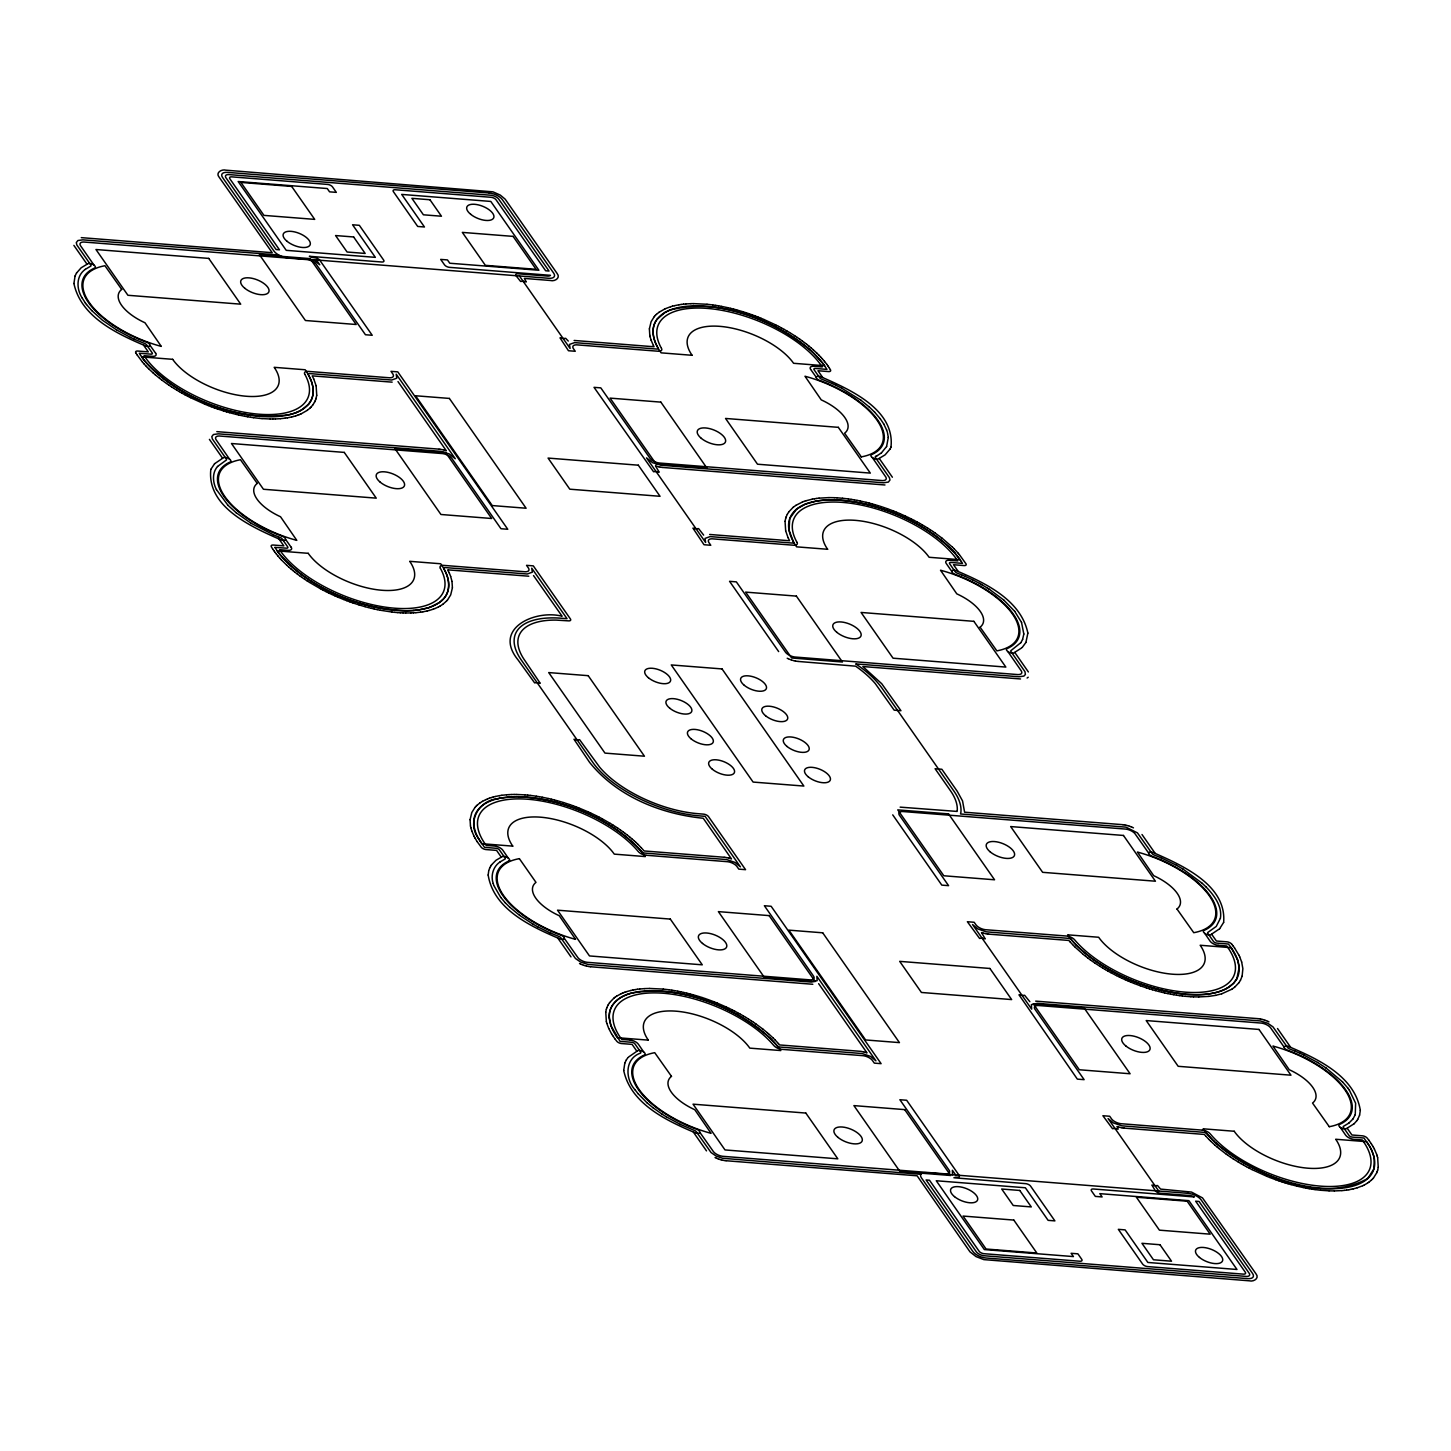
<?xml version="1.0" encoding="UTF-8"?>
<svg xmlns="http://www.w3.org/2000/svg" width="1451" height="1451" viewBox="0 0 1451 1451"><rect width="100%" height="100%" fill="white"/><g stroke="black" fill="none" stroke-linecap="round" stroke-linejoin="round"><path stroke-width="1.5" d="M488.171 875.044C493.612 909.324 531.03 926.554 559.723 938.833A4.262 1.923 21.9 0 0 564.221 938.452A4.262 1.923 21.9 0 0 560.757 935.079A77.828 35.205 21.9 0 1 508.975 860.969M1360.312 1110.341C1354.817 1076.062 1317.526 1058.831 1288.76 1046.57A4.262 1.923 21.9 0 0 1284.244 1046.933A4.262 1.923 21.9 0 0 1287.726 1050.306A77.828 35.205 21.9 0 1 1339.509 1124.434A4.262 1.923 21.9 0 0 1340.615 1127.608A4.262 1.923 21.9 0 0 1346.183 1128.769L1354.128 1123.745M452.404 587.746L452.005 581.488M470.07 819.706L470.469 825.982M649.395 328.869L649.776 335.127M488.171 875.007L488.715 870.945M1360.312 1110.378L1359.587 1115.093M1023.826 634.014L1021.54 622.461M1023.826 634.014L1022.61 639.401M316.735 395.252L316.137 385.839M452.404 587.818L450.681 594.928L447.525 599.97M470.088 819.634L471.811 812.524L474.949 807.481M649.395 328.797L651.118 321.687L654.274 316.644M605.756 1012.199L606.355 1021.613M785.064 521.344L785.662 530.776M1378.25 1167.184L1377.652 1157.771M316.717 395.343L316.137 398.173M605.756 1012.109L606.337 1009.279M785.064 521.272L785.662 518.442M1378.25 1167.257L1377.67 1170.105M1220.4 918.32C1222.395 906.222 1214.142 895.394 1206.271 887.16M1220.382 918.32L1216.246 926.445L1208.066 932.268A2.63 1.197 21.9 0 0 1207.885 933.41L1213.508 941.463A2.63 1.197 21.9 0 0 1216.79 943.114L1228.435 944.039L1231.192 947.703A95.204 43.077 21.9 0 1 1186.501 994.334C1146.054 990.181 1106.025 973.548 1076.479 945.308M1242.129 976.106L1242.872 968.651L1241.675 962.086M488.896 870.255L489.821 867.771M1359.587 1115.13L1357.701 1119.41M315.701 399.569L316.118 398.245M606.373 1009.207L606.79 1007.883M785.68 518.37L786.097 517.028M789.779 518.442L789.018 530.105L793.461 541.858A2.63 1.197 21.9 0 1 792.155 543.037L710.119 536.598L705.005 538.412L705.603 542.456L646.511 457.863L652.696 462.742L661.257 465.263L883.441 482.784L888.357 482.095L889.971 480.027L889.427 477.669L875.461 457.591A2.63 1.197 21.9 0 1 875.642 456.43L875.987 456.267M1242.11 976.178L1240.496 980.205M1377.217 1171.501L1377.634 1170.177M1355.252 1114.658L1355.633 1103.232L1349.376 1090.191M75.053 276.053L73.928 283.489M624.837 1063.003L623.712 1070.421M1223.646 922.383C1226.784 884.874 1181.948 865.249 1153.237 852.571A4.262 1.923 21.9 0 0 1148.72 852.934A4.262 1.923 21.9 0 0 1152.185 856.308A77.828 35.205 21.9 0 1 1203.985 930.436A4.262 1.923 21.9 0 0 1205.074 933.61A4.262 1.923 21.9 0 0 1210.66 934.77L1219.638 928.749M1355.252 1114.658L1352.967 1118.957M75.053 276.035L76.522 273.024M210.83 469.417C206.604 507.197 252.075 527.166 280.986 539.863A4.262 1.923 21.9 0 0 285.502 539.5A4.262 1.923 21.9 0 0 282.038 536.126A77.828 35.205 21.9 0 1 230.237 461.998A4.262 1.923 21.9 0 0 229.149 458.824A4.262 1.923 21.9 0 0 223.563 457.664L214.585 463.703M624.855 1062.966L626.306 1059.974M890.968 447.18C895.213 409.436 849.76 389.43 820.813 376.752A4.262 1.923 21.9 0 0 816.296 377.115A4.262 1.923 21.9 0 0 819.761 380.488A77.828 35.205 21.9 0 1 871.561 454.616A4.262 1.923 21.9 0 0 872.65 457.791A4.262 1.923 21.9 0 0 878.236 458.951L885.092 454.87L890.08 449.03M1223.628 922.419L1219.656 928.713M315.157 400.948L315.665 399.642M786.134 516.955L787.294 514.343M789.779 518.424L796.563 509.138M606.808 1007.81L607.969 1005.198M1376.673 1172.861L1377.199 1171.574M1022.61 639.401L1020.887 642.63M210.83 469.399L214.567 463.721M890.95 447.216L890.098 449.012M886.597 446.527L888.284 437.458M489.839 867.734L490.764 865.975M1025.93 642.394L1027.87 633.126M314.504 402.272L315.121 401.002M1236.869 978.681L1239.154 967.545M1376.636 1172.934L1373.517 1177.904M886.597 446.527L881.446 452.857M1025.93 642.43L1022.248 647.4M314.468 402.326L312.926 404.775M787.331 514.271L788.854 511.822M608.005 1005.126L609.547 1002.677M1236.869 978.7L1233.477 983.343M1240.46 980.259L1238.918 982.708M76.54 273.006L81.183 267.764L88.021 263.665A4.262 1.923 21.9 0 1 93.608 264.826A4.262 1.923 21.9 0 1 94.714 268.018A77.828 35.205 21.9 0 0 146.497 342.146A4.262 1.923 21.9 0 1 149.979 345.501A4.262 1.923 21.9 0 1 145.463 345.882C116.896 333.748 80.948 316.898 73.928 283.525M490.783 865.957L491.526 864.832M626.324 1059.937L627.884 1057.725M1357.683 1119.447L1356.957 1120.553M309.353 403.16C315.683 394.763 313.307 383.155 308.319 374.739A2.63 1.197 21.9 0 1 309.643 373.578L391.679 380.017L396.794 378.203L396.196 374.158L455.288 458.752L449.103 453.855L440.542 451.334L218.357 433.831L213.442 434.52L211.81 436.588L212.354 438.946L226.338 459.024A2.63 1.197 21.9 0 1 226.156 460.185L217.559 466.46M656.904 319.456C650.647 327.781 652.932 339.28 657.829 347.66M1020.887 642.63L1011.166 650.429A2.63 1.197 21.9 0 0 1010.984 651.572L1024.968 671.668L1025.404 674.479L1023.88 676.093L1018.965 676.765L855.691 663.905L857.904 665.356A85.355 38.615 21.9 0 1 882.226 688.481L953.833 790.958A85.355 38.615 21.9 0 1 960.834 812.705L960.526 813.975L1125.958 827.143L1137.457 832.892L1152.148 853.623A2.63 1.197 21.9 0 0 1154.053 854.947L1160.909 857.722M491.544 864.814L496.024 860.243L502.282 856.616A4.262 1.923 21.9 0 1 507.868 857.795A4.262 1.923 21.9 0 1 508.975 860.969M1356.939 1120.571L1354.164 1123.709M1352.967 1118.975L1348.868 1123.11M308.464 404.303L309.353 403.178M312.89 404.847L310.967 407.132M656.922 319.438L665.066 312.4M788.909 511.768L793.153 507.324M609.601 1002.605L613.846 998.179M920.895 1174.312L722.634 1158.279L716.177 1156.084L711.026 1152.493L696.335 1131.762A2.63 1.197 21.9 0 0 694.412 1130.438L680.265 1124.362M1238.882 982.78L1234.638 987.206M217.559 466.478C211.919 472.863 212.753 482.457 216.435 489.586M308.446 404.321L301.209 410.216M654.31 316.59L655.29 315.502M446.509 601.113L447.47 600.025M475.003 807.427L475.982 806.339M1372.501 1179.046L1373.462 1177.958M628.374 1057.162L637.823 1050.615A4.262 1.923 21.9 0 1 643.392 1051.775A4.262 1.923 21.9 0 1 644.498 1054.968A77.828 35.205 21.9 0 0 696.28 1129.078A4.262 1.923 21.9 0 1 699.763 1132.451A4.262 1.923 21.9 0 1 695.247 1132.814C666.662 1120.698 630.713 1103.848 623.712 1070.457M309.843 408.221L310.913 407.187M655.344 315.429L656.414 314.395M441.92 600.46C451.225 592.552 449.883 578.423 443.952 568.919A2.63 1.197 21.9 0 1 445.167 567.577L527.203 573.997L532.336 572.184L531.737 568.175L567.015 618.67L561.374 618.235A85.355 38.615 21.9 0 0 521.308 660.042L592.915 762.519A85.355 38.615 21.9 0 0 699.473 815.879L705.095 816.333L740.409 866.864L735.113 862.456L726.715 859.572L644.625 853.061A2.63 1.197 21.9 0 1 641.433 851.537L641.288 851.356M446.436 601.167L442.863 604.269M476.037 806.284L477.107 805.232M1233.459 983.361L1227.201 988.149M1367.912 1178.393L1373.97 1168.762L1374.297 1158.424M1371.376 1180.153L1372.446 1179.101M1021.704 647.908L1013.759 652.95A4.262 1.923 21.9 0 1 1008.173 651.771A4.262 1.923 21.9 0 1 1007.067 648.597A77.828 35.205 21.9 0 0 955.302 574.469A4.262 1.923 21.9 0 1 951.82 571.114A4.262 1.923 21.9 0 1 956.336 570.733C984.903 582.849 1020.905 599.716 1027.87 633.089M309.788 408.275L307.34 410.288M656.469 314.341L658.935 312.346M441.902 600.46L439.508 602.419M477.161 805.178L479.628 803.183M1028.215 677.236L1027.127 678.016M949.154 1172.97L948.881 1173.206A7.872 3.555 21.9 0 1 945.943 1173.895L722.435 1156.284A7.872 3.555 21.9 0 1 713.602 1151.858L699.781 1132.252M952.563 1174.784L952.382 1170.286L955.701 1175.02M1367.894 1178.393C1319.793 1205.273 1254.462 1174.548 1215.575 1142.771M1371.304 1180.207L1368.855 1182.202M85.355 269.342C75.978 275.708 76.413 289.075 82.054 297.8M881.446 452.875L877.329 455.596M793.225 507.27L795.855 505.383M796.581 509.12L805.359 504.096L816.949 500.958M613.918 998.125L615.151 997.163M1234.565 987.26L1231.935 989.165M85.355 269.324L90.615 266.186A2.63 1.197 21.9 0 0 90.814 265.025L76.83 244.947L76.286 242.589L77.901 240.521L82.834 239.85L278.628 254.977M500.16 861.876C493.122 866.447 490.492 875.769 493.231 883.55M1348.868 1123.11L1343.608 1126.248A2.63 1.197 21.9 0 0 1343.408 1127.409L1349.049 1135.462A2.63 1.197 21.9 0 0 1352.314 1137.112L1363.958 1138.019L1369.962 1146.852M500.16 861.876L504.875 859.137A2.63 1.197 21.9 0 0 505.057 857.976L499.434 849.923A2.63 1.197 21.9 0 0 496.151 848.291L484.489 847.33L478.522 838.533M307.267 410.343L301.228 413.789M659.008 312.291L665.03 308.827M439.49 602.437L430.221 607.153M442.791 604.323L439.979 606.137M479.701 803.129L482.494 801.333M615.224 997.127L616.548 996.22M1367.459 1183.164L1368.783 1182.257M795.928 505.329L802.312 502.082M616.621 996.166L621.264 993.663M1231.863 989.219L1221.76 993.79M954.976 1177.287L957.243 1177.214A3.936 1.777 21.9 0 0 959.093 1175.292L906.657 1100.257L899.892 1099.731L949.262 1170.431A7.872 3.555 21.9 0 1 949.172 1172.952M1367.386 1183.218L1364.412 1184.905M301.191 410.234L296.439 412.501M665.084 312.4L669.836 310.115M438.42 606.971L439.907 606.173M482.584 801.278L485.722 799.682M1227.183 988.167C1214.832 994.86 1200.213 995.259 1186.519 994.334A95.204 43.077 21.9 0 1 1067.646 934.825L1098.661 937.255A59.092 26.735 21.9 0 0 1172.444 974.201A59.092 26.735 21.9 0 0 1200.177 945.254L1231.192 947.703M877.329 455.596L876.005 456.267M438.329 607.026L435.028 608.513M1362.761 1185.703L1364.321 1184.959M299.486 414.533L301.137 413.825M397.991 381.577L446.328 450.771M568.284 341.058L565.636 338.301A8.543 3.863 21.9 0 1 560.013 337.865L568.466 350.743L575.231 351.269L573.181 348.276A7.872 3.555 21.9 0 1 576.5 344.83L658.174 351.233A6.656 3.011 21.9 0 0 661.565 348.44M665.12 308.791L670.489 306.778M533.515 575.557L562.099 616.222C535.383 609.311 492.342 628.356 517.934 659.77L534.621 682.877A8.543 3.863 21.9 0 1 540.225 683.312L524.736 660.35A81.456 36.855 21.9 0 1 556.205 620.103L568.556 620.865A3.936 1.777 21.9 0 0 570.406 618.942L533.315 565.872L526.55 565.346L528.617 568.32A7.872 3.555 21.9 0 1 525.298 571.785L443.625 565.382A6.656 3.011 21.9 0 0 440.233 568.175M703.662 535.111L698.548 528.563A8.543 3.863 21.9 0 1 692.943 528.128L704.007 544.724L710.772 545.268L708.705 542.275A7.872 3.555 21.9 0 1 712.024 538.811L793.697 545.231A6.656 3.011 21.9 0 0 797.089 542.42M485.813 799.646L487.463 798.939M621.336 993.627L622.987 992.919M818.636 983.669L866.972 1052.864M1029.847 1001.716L1024.587 995.241A8.543 3.863 21.9 0 1 1018.983 994.806L1077.349 1079.127L1084.115 1079.653L1034.744 1008.953A7.872 3.555 21.9 0 1 1038.064 1005.489L1261.572 1023.1A7.872 3.555 21.9 0 1 1270.405 1027.526L1284.226 1047.259M1362.67 1185.757L1357.302 1187.77M296.421 412.519L290.962 414.333M297.673 415.222L299.396 414.569M669.854 310.097C719.95 297.255 773.855 319.583 812.215 351.759M433.196 609.202L434.919 608.549M802.403 502.046L804.126 501.393M487.554 798.902L489.277 798.25M623.096 992.883L624.819 992.23M295.768 415.857L297.582 415.258M428.39 607.769L430.185 607.171M433.105 609.239L429.333 610.418M804.217 501.357L806.03 500.758M489.386 798.213L491.182 797.615M624.909 992.212L626.705 991.613M670.598 306.741L672.466 306.197M293.791 416.419L295.678 415.875M428.371 607.769L418.196 609.982M806.121 500.722L812.179 499.198M491.29 797.578L493.159 797.034M626.814 991.577L630.75 990.507M631.53 993.137C620.03 995.604 607.987 1004.908 609.329 1017.858M1221.669 993.808L1215.612 995.35M953.869 1177.759L1025.676 1183.653A3.936 1.777 21.9 0 1 1030.591 1186.12L1054.895 1220.89L1048.112 1220.345L1025.367 1187.77L936.258 1180.751L984.34 1249.565L1073.432 1256.584L1071.128 1253.301L1077.893 1253.827L1081.739 1259.323A3.936 1.777 21.9 0 1 1079.889 1261.245L984.014 1253.7A3.936 1.777 21.9 0 1 979.099 1251.234L929.492 1180.225L926.101 1179.953L976.505 1252.068A6.566 2.975 21.9 0 0 983.851 1255.732L1246.627 1276.445A6.566 2.975 21.9 0 0 1249.384 1273.561L1199.052 1201.464L1195.66 1201.192L1245.284 1272.201A3.936 1.777 21.9 0 1 1243.434 1274.141L1147.56 1266.578A3.936 1.777 21.9 0 1 1142.644 1264.111L1118.34 1229.342L1125.124 1229.886L1147.868 1262.461L1236.977 1269.48L1188.895 1200.666L1099.804 1193.647L1102.107 1196.93L1095.342 1196.404L1091.497 1190.908A3.936 1.777 21.9 0 1 1093.347 1188.986L1194.354 1196.948A6.566 2.975 21.9 0 0 1190.146 1195.588L1160.256 1193.212A3.936 1.777 21.9 0 1 1155.341 1190.763L1151.913 1185.068A8.543 3.863 21.9 0 0 1157.517 1185.503L1160.564 1189.094L1191.507 1192.069L1202.498 1197.891L1255.931 1273.742C1259.831 1278.186 1253.573 1282.067 1249.329 1280.816L983.832 1259.613L976.015 1256.584L969.993 1251.85L917.123 1175.8L726.207 1160.746M1357.193 1187.807L1353.275 1188.877M672.575 306.161L674.515 305.671M290.944 414.333C237.728 422.894 180.432 399.678 144.266 360.374M291.742 416.945L293.682 416.455M427.265 610.944L429.224 610.454M493.267 797.016L495.208 796.526M497.965 798.649C478.703 800.208 466.388 822.336 478.504 838.515M631.548 993.119C681.208 984.576 733.208 1005.652 770.263 1038.336M674.642 305.653L678.85 304.801M291.633 416.963L287.425 417.815M427.156 610.962L422.948 611.796M495.317 796.49L499.525 795.656M498.001 798.63L500.015 798.195M630.859 990.489L632.872 990.054M1351.135 1189.33L1353.148 1188.895M812.288 499.18L814.374 498.799M500.033 798.195L513.6 796.726M632.981 990.017L635.066 989.636M1215.503 995.368L1208.828 996.384M1348.94 1189.729L1351.026 1189.348M678.959 304.783L681.118 304.456M285.158 418.16L287.298 417.834M814.483 498.781L816.641 498.455M816.986 500.958L826.036 499.978M420.681 612.141L422.84 611.814M499.652 795.638L501.792 795.311M635.175 989.618L637.334 989.292M1346.673 1190.074L1348.831 1189.747M681.226 304.456L683.439 304.184M285.031 418.178L280.424 418.668M816.75 498.437L818.963 498.165M418.16 609.982L413.644 610.472M420.572 612.159L415.965 612.667M501.919 795.293L506.526 794.785M637.442 989.274L639.655 989.002M1344.351 1190.364L1346.564 1190.092M683.566 304.166L685.833 303.948M819.09 498.146L828.902 497.602M639.782 989.002L644.516 988.621M1208.701 996.384L1198.889 996.928M1341.957 1190.6L1344.225 1190.382M685.96 303.93L690.803 303.676M280.297 418.686L275.472 418.958M413.626 610.472L406.407 610.78M413.499 612.83L415.838 612.667M506.653 794.785L508.975 794.622M1341.83 1190.6L1334.412 1190.926M826.072 499.978L835.994 499.906M410.996 612.939L413.372 612.83M509.12 794.622L511.496 794.513M644.643 988.603L649.595 988.457M690.93 303.658L693.378 303.622M272.897 418.994L275.327 418.958M410.851 612.939L405.808 612.975M511.623 794.513L514.071 794.459M513.636 796.726L518.587 796.69M693.505 303.622L706.963 304.257M270.267 418.994L272.752 418.994M829.047 497.602L834.198 497.693M406.371 610.78C358.869 608.894 309.643 589.378 278.447 552.631M514.198 794.459L516.683 794.477M649.722 988.457L663.18 989.092M1198.744 996.928L1193.593 996.855M1334.285 1190.926L1329.116 1190.854M270.14 418.994L262.123 418.595M403.124 612.902L405.663 612.975M516.828 794.477L524.845 794.858M518.624 796.69C564.04 799.066 610.019 817.784 641.251 851.338M834.343 497.693L836.919 497.82M836.03 499.906C879.125 502.826 922.147 520.437 952.999 550.981M528.799 576.21L447.706 569.844L448.395 571.132M400.403 612.775L402.979 612.902M1190.872 996.728L1193.447 996.855M1328.971 1190.836L1320.827 1190.273M837.064 497.82L842.487 498.255M397.647 612.594L400.258 612.775M1190.727 996.71L1185.304 996.293M81.292 237.638L272.208 252.692L219.192 177.258C215.183 172.651 221.767 168.915 225.975 170.184L492.995 191.84L500.305 195.105L505.148 199.15L557.075 273.405C561.011 277.957 554.554 281.802 550.292 280.478L524.355 278.429L526.241 281.929A8.543 3.863 21.9 0 0 520.637 281.494L516.048 275.708A3.936 1.777 21.9 0 1 517.898 273.786L547.771 276.107A6.566 2.975 21.9 0 0 550.455 275.327L449.465 267.347A3.936 1.777 21.9 0 1 444.55 264.88L440.705 259.403L447.47 259.929L449.774 263.23L538.883 270.249L490.801 201.435L401.709 194.416L424.454 226.991L417.688 226.447L393.402 191.677A3.936 1.777 21.9 0 1 395.252 189.755L491.109 197.3A3.936 1.777 21.9 0 1 496.042 199.766L545.649 270.775L549.022 271.047L498.618 198.932A6.566 2.975 21.9 0 0 491.272 195.268L228.514 174.555A6.566 2.975 21.9 0 0 225.739 177.439L276.089 249.536L279.463 249.808L229.857 178.799A3.936 1.777 21.9 0 1 231.707 176.859L327.581 184.422A3.936 1.777 21.9 0 1 332.497 186.889L336.324 192.366L329.558 191.84L327.255 188.539L238.164 181.52L286.228 250.334L375.337 257.353L352.575 224.778L359.34 225.322L383.644 260.092A3.936 1.777 21.9 0 1 381.794 262.014L309.353 256.301L310.314 256.609M574.106 340.459L654.075 346.771L653.403 345.465M392.151 382.157L312.183 375.863L313.706 378.911M216.816 431.636L438.964 449.139M662.835 467.476L884.965 484.979M709.63 534.458L789.616 540.751L788.074 537.704M798.358 661.456L855.637 666.172A81.419 36.837 21.9 0 1 875.388 683.729L894.179 710.174L900.944 710.7L881.736 683.729L862.837 666.535L1020.506 678.959M900.146 807.137L957.134 811.435A81.528 36.892 21.9 0 0 950.405 790.65L935.097 768.74L941.862 769.266L957.207 791.23L962.557 800.934L964.607 812.215L1122.276 824.64M724.085 857.251L644.099 850.957L641.306 847.801M988.875 934.154L1068.843 940.448L1070.004 941.772M1035.669 1001.136L1257.799 1018.638M590.684 966.765L812.814 984.268M1124.398 1128.134L1204.384 1134.446L1205.527 1135.77M259.312 418.36L261.96 418.595M394.835 612.34L397.501 612.576M524.99 794.876L527.656 795.112M645.985 855.238L727.858 861.731A7.872 3.555 21.9 0 1 736.673 866.138L738.795 869.131L745.56 869.675L708.487 816.587A3.936 1.777 21.9 0 0 703.572 814.138L698.022 813.685A81.456 36.855 21.9 0 1 599.716 767.271L579.602 739.684A8.543 3.863 21.9 0 1 573.997 739.248L589.523 762.265C616.748 796.273 660.713 814.047 703.245 818.255L731.449 858.883M1218.151 945.29L1226.748 945.979L1227.8 947.449A91.268 41.299 21.9 0 1 1188.768 992.375A91.268 41.299 21.9 0 1 1074.901 940.103A6.765 3.065 21.9 0 0 1066.92 936.058L985.102 929.674A7.872 3.555 21.9 0 1 976.287 925.266L974.147 922.274L967.382 921.73L979.588 938.434A8.543 3.863 21.9 0 1 985.211 938.87L981.493 932.521M630.314 1040.095L621.735 1039.424L620.665 1037.955A91.268 41.299 21.9 0 1 659.715 993.01A91.268 41.299 21.9 0 1 773.583 1045.282A6.765 3.065 21.9 0 0 781.563 1049.327L863.381 1055.711A7.872 3.555 21.9 0 1 872.196 1060.137L874.318 1063.13L881.102 1063.656L771.134 906.276L764.369 905.732L813.739 976.432A7.872 3.555 21.9 0 1 810.42 979.897L586.893 962.285A7.872 3.555 21.9 0 1 578.078 957.878L564.258 938.271M1202.498 1130.148L1120.625 1123.673A7.872 3.555 21.9 0 1 1111.811 1119.247L1109.689 1116.254L1102.905 1115.728L1112.518 1128.697A8.543 3.863 21.9 0 1 1118.141 1129.132L1117.034 1126.502M707.109 304.275L712.677 304.928M259.167 418.341L253.58 417.688M661.674 467.349L662.617 467.458M439.181 449.157L440.106 449.266M842.632 498.273L848.218 498.926M391.988 612.032L394.69 612.34M797.216 661.348L798.141 661.438M1122.494 824.658L1123.437 824.767M527.801 795.13L530.486 795.42M724.303 857.269L725.228 857.378M987.714 934.027L988.657 934.118M1182.456 995.985L1185.159 996.275M1258.035 1018.656L1258.96 1018.747M589.523 966.638L590.448 966.729M663.325 989.11L668.893 989.763M860.769 1051.358L779.622 1044.938L778.48 1043.614M1123.255 1128.007L1124.18 1128.116M1320.682 1190.273L1315.114 1189.602M725.047 1160.619L725.972 1160.727M391.843 612.014L380.289 610.236M530.649 795.438L536.29 796.2M1179.572 995.622L1182.311 995.966M712.84 304.964L715.597 305.363M848.363 498.944L851.12 499.344M250.678 417.253L253.435 417.67M1176.67 995.186L1179.427 995.604M669.056 989.8L671.813 990.199M1312.194 1189.185L1314.951 1189.584M715.742 305.381L718.535 305.835M660.296 467.131L661.221 467.295M851.284 499.38L854.059 499.833M247.74 416.782L250.515 417.235M440.578 449.32L441.503 449.484M795.819 661.13L796.744 661.275M1123.89 824.821L1124.833 824.984M536.435 796.236L539.228 796.69M725.7 857.432L726.625 857.595M986.317 933.809L987.26 933.954M1173.732 994.715L1176.507 995.168M1259.414 1018.82L1260.357 1018.965M588.127 966.42L589.052 966.566M671.958 990.217L674.751 990.67M861.223 1051.431L862.148 1051.576M1121.859 1127.808L1122.784 1127.953M1309.255 1188.714L1312.049 1189.167M723.65 1160.419L724.593 1160.564M718.698 305.871L721.51 306.379M854.222 499.851L857.033 500.377M244.766 416.237L247.577 416.745M539.373 796.708L542.184 797.216M1170.757 994.171L1173.569 994.679M674.915 990.707L677.726 991.214M1306.281 1188.169L1309.092 1188.677M721.655 306.415L727.495 307.63M857.178 500.395L860.026 500.958M244.602 416.219L238.762 415.004M377.296 609.638L380.144 610.2M542.348 797.252L548.188 798.467M1167.765 993.572L1170.594 994.153M677.871 991.251L680.7 991.813M1303.306 1187.571L1306.136 1188.133M860.171 500.994L866.047 502.318M658.863 466.841L659.806 467.041M441.975 449.574L442.936 449.774M794.386 660.822L795.348 661.039M374.285 608.985L377.151 609.601M1125.305 825.075L1126.248 825.274M727.096 857.686L728.057 857.886M984.884 933.519L985.846 933.718M1164.754 992.937L1167.62 993.554M1260.828 1019.055L1261.79 1019.273M586.694 966.13L587.655 966.33M680.864 991.849L683.711 992.466M862.638 1051.667L863.581 1051.884M1120.426 1127.5L1121.369 1127.717M1303.143 1187.535L1297.267 1186.211M722.217 1160.111L723.178 1160.328M727.658 307.666L730.524 308.337M235.733 414.297L238.599 414.968M371.275 608.277L374.14 608.948M548.351 798.503L551.217 799.175M1161.743 992.23L1164.609 992.901M683.874 992.502L686.74 993.173M730.687 308.374L733.571 309.099M866.211 502.354L869.095 503.08M235.588 414.242L229.657 412.719M368.228 607.516L371.111 608.241M551.38 799.211L554.264 799.936M1158.696 991.468L1161.58 992.194M686.903 993.21L689.787 993.935M1297.103 1186.174L1291.172 1184.633M733.734 309.136L736.618 309.915M869.258 503.116L872.142 503.896M657.412 466.46L658.373 466.714M443.426 449.901L444.387 450.155M792.935 660.459L793.897 660.713M365.18 606.699L368.064 607.479M1126.738 825.401L1127.699 825.655M554.409 799.973L557.311 800.752M728.547 858.013L729.508 858.266M983.452 933.138L984.413 933.392M1155.649 990.652L1158.533 991.414M1262.261 1019.382L1263.241 1019.636M585.243 965.749L586.222 966.003M689.95 993.971L692.834 994.733M864.07 1051.993L865.032 1052.247M1118.975 1127.119L1119.936 1127.391M720.766 1159.73L721.746 1160.002M736.782 309.952L742.731 311.693M872.305 503.95L875.207 504.767M226.592 411.848L229.494 412.664M365.017 606.663L359.068 604.922M557.474 800.789L563.423 802.53M1152.584 989.782L1155.486 990.598M692.998 994.787L695.881 995.604M1288.125 1183.78L1291.009 1184.596M875.352 504.821L878.254 505.692M223.545 410.923L226.429 411.794M1149.537 988.857L1152.42 989.727M696.045 995.658L698.947 996.529M1285.06 1182.855L1287.962 1183.726M742.894 311.747L745.796 312.672M878.417 505.728L881.319 506.653M655.943 466.007L656.922 466.315M444.877 450.3L445.838 450.608M223.381 410.869L217.414 408.928M791.484 660.005L792.446 660.314M1128.189 825.8L1129.168 826.109M358.905 604.867L352.956 602.927M1263.712 1019.781L1264.692 1020.089M981.982 932.685L982.962 932.993M563.587 802.584L569.536 804.525M1146.471 987.895L1149.373 988.82M729.998 858.412L730.959 858.72M1117.506 1126.683L1118.485 1126.992M699.11 996.583L702.012 997.49M1281.995 1181.876L1284.897 1182.801M865.521 1052.392L866.501 1052.7M583.792 965.296L584.753 965.604M719.315 1159.276L720.295 1159.603M745.959 312.709L748.843 313.688M881.482 506.707L887.432 508.739M1146.308 987.841L1140.359 985.809M1278.948 1180.86L1281.832 1181.821M702.175 997.544L705.059 998.524M749.006 313.742L751.89 314.758M214.367 407.858L217.251 408.874M349.909 601.857L352.793 602.872M569.699 804.58L572.583 805.595M1275.901 1179.79L1278.784 1180.806M705.222 998.578L708.106 999.594M752.053 314.813L754.937 315.865M310.804 256.773L311.765 257.135M887.577 508.793L893.49 511.024M655.471 465.844L659.171 472.192A8.543 3.863 21.9 0 0 653.567 471.756L594.039 387.344L600.805 387.87L650.248 458.589A7.872 3.555 21.9 0 0 659.062 462.996L882.571 480.607A7.872 3.555 21.9 0 0 885.89 477.161L872.341 457.573M211.338 406.752L214.204 407.804M790.033 659.48L790.995 659.842M1129.658 826.272L1130.619 826.617M346.862 600.732L349.745 601.802M1265.181 1020.253L1266.143 1020.615M1140.214 985.737L1134.301 983.524M572.746 805.65L575.63 806.72M1275.737 1179.736L1269.825 1177.505M708.269 999.648L714.182 1001.861M582.341 964.77L583.302 965.133M717.864 1158.769L718.825 1159.113M755.1 315.937L757.966 317.025M208.309 405.591L211.175 406.697M343.833 599.571L346.698 600.678M575.793 806.774L578.659 807.881M278.284 536.761L280.17 537.487A2.63 1.197 21.9 0 1 282.074 538.811L287.697 546.864A2.63 1.197 21.9 0 1 286.464 548.152L274.928 547.408M278.266 536.761L273.314 534.73M758.129 317.098L760.977 318.241M893.653 511.078L896.5 512.239M205.298 404.376L208.146 405.518M343.669 599.517L337.829 597.123M1131.29 982.309L1134.138 983.452M578.804 807.935L587.619 811.635M1266.814 1176.308L1269.661 1177.45M714.345 1001.934L717.193 1003.076M961.523 574.832L957.152 573.109A2.63 1.197 21.9 0 1 955.248 571.803L949.625 563.732A2.63 1.197 21.9 0 1 950.858 562.444L962.485 563.369L961.306 561.464M961.541 574.85L965.241 576.41M1295.199 1051.177L1289.594 1048.946A2.63 1.197 21.9 0 1 1287.672 1047.622L1272.98 1026.873L1267.829 1023.3L1260.447 1020.942L1037.211 1003.33L1031.371 1004.672L1031.643 1009.134L972.551 924.541L977.847 928.948L986.245 931.832L1068.335 938.325A2.63 1.197 21.9 0 1 1071.509 939.849L1076.442 945.29M761.122 318.313L763.97 319.492M312.255 257.317L314.885 257.788A3.936 1.777 21.9 0 1 319.8 260.237L372.218 335.272L365.452 334.746L316.028 264.028A7.872 3.555 21.9 0 0 312.201 261.216L311.512 260.872A7.872 3.555 21.9 0 0 307.195 259.62L83.686 242.009A7.872 3.555 21.9 0 0 80.367 245.473L93.934 265.043M896.664 512.294L899.493 513.491M205.135 404.321L190.589 397.701M788.6 658.899L789.544 659.298M1131.091 826.816L1132.052 827.215M1266.614 1020.797L1267.575 1021.196M1128.298 981.057L1131.127 982.254M1266.65 1176.235L1252.122 1169.633M717.356 1003.149L726.099 1006.958M580.908 964.19L581.851 964.589M716.431 1158.17L717.393 1158.569M1295.217 1051.195L1300.114 1053.335M1160.927 857.722L1176.416 865.268M273.296 534.712L251.096 523.285M550.818 933.156L558.889 936.457A2.63 1.197 21.9 0 1 560.812 937.763L575.485 958.512L580.654 962.086L588.036 964.443L811.327 982.073L817.149 980.676L816.859 976.287L875.932 1060.844L870.636 1056.437L862.239 1053.553L780.148 1047.06A2.63 1.197 21.9 0 1 776.956 1045.536L770.281 1038.354M764.115 319.565L775.668 324.915M899.656 513.545L905.406 516.121M334.855 595.817L337.666 597.05M1125.323 979.77L1128.134 980.985M965.26 576.428L972.496 579.783M549.584 932.612L550.8 933.138M832.149 383.517L821.629 379.128A2.63 1.197 21.9 0 1 819.724 377.804L814.084 369.751A2.63 1.197 21.9 0 1 815.317 368.463L826.961 369.37L823.352 364.001M134.109 339.117L144.628 343.488A2.63 1.197 21.9 0 1 146.551 344.812L152.174 352.865A2.63 1.197 21.9 0 1 150.94 354.153L139.296 353.246L140.475 355.132M549.566 932.612L537.668 926.754M331.916 594.493L334.709 595.744M1122.385 978.427L1125.178 979.697M587.782 811.708L590.557 812.977M832.167 383.517L835.776 385.204M134.091 339.099L130.481 337.412M1300.132 1053.335L1303.742 1055.022M905.551 516.193L908.326 517.499M313.271 259.729L319.764 264.753L316.427 259.983M787.204 658.246L788.129 658.681M1132.524 827.415L1133.449 827.85M1268.047 1021.413L1268.972 1021.849M329.014 593.114L331.771 594.42M1119.465 977.049L1122.222 978.355M590.72 813.05L596.361 815.752M726.244 1007.03L729.001 1008.336M579.511 963.537L580.436 963.972M715.035 1157.535L715.96 1157.971M835.794 385.222L841.689 388.197M130.463 337.412L116.66 329.957M1303.76 1055.04L1317.562 1062.477M680.247 1124.344L666.444 1116.889M908.471 517.572L911.192 518.914M1116.581 975.634L1119.32 976.976M326.13 591.7L328.851 593.042M729.164 1008.409L731.884 1009.751M972.533 579.783L979.516 583.429M775.832 324.988L778.516 326.366M911.355 518.986L914.039 520.365M187.741 396.25L190.444 397.628M1116.436 975.562L1110.94 972.696M323.283 590.249L325.967 591.609M596.506 815.843L599.209 817.203M1249.275 1168.182L1251.959 1169.56M732.048 1009.823L734.732 1011.202M778.661 326.439L781.327 327.853M914.203 520.437L916.851 521.852M184.948 394.763L187.596 396.177M320.471 588.761L323.12 590.158M599.354 817.294L602.02 818.69M1246.463 1166.695L1249.13 1168.091M734.877 1011.274L737.543 1012.689M841.707 388.197L860.987 400.258M537.65 926.754L533.134 924.214M781.472 327.926L784.102 329.377M916.996 521.925L919.626 523.358M182.173 393.239L184.785 394.69M1108.165 971.172L1110.795 972.623M320.326 588.671L309.68 582.486M1243.688 1165.171L1246.318 1166.604M602.165 818.781L610.182 823.352M737.688 1012.762L740.318 1014.213M979.534 583.447L980.658 584.064M1176.435 865.268L1183.127 869.167M980.676 584.064L981.801 584.699M784.247 329.45L786.823 330.937M919.771 523.448L922.346 524.917M179.452 391.697L182.028 393.167M1105.444 969.631L1108.02 971.1M1240.968 1163.611L1243.543 1165.08M740.463 1014.285L743.039 1015.754M981.819 584.717L987.297 588M533.116 924.196L519.549 915.309M786.968 331.009L789.489 332.515M922.491 525.008L925.012 526.495M176.768 390.101L179.307 391.607M1102.76 968.053L1105.299 969.54M1238.302 1162.033L1240.823 1163.539M743.184 1015.845L745.705 1017.351M116.642 329.939L102.441 320.199L91.703 310.55M1317.581 1062.495L1325.978 1067.954M666.426 1116.889L662.146 1114.205M789.634 332.587L794.695 335.761M925.158 526.586L927.642 528.11M174.138 388.505L176.641 390.029M1100.148 966.439L1102.633 967.962M1238.156 1161.943L1233.096 1158.787M610.327 823.442L612.812 824.966M745.85 1017.423L748.335 1018.965M1183.145 869.167L1202.353 883.405M251.077 523.267L236.15 512.729M987.315 588L988.367 588.671M927.788 528.2L930.218 529.742M1100.003 966.348L1095.052 963.138M171.581 386.855L174.011 388.415M307.104 580.853L309.535 582.395M612.939 825.057L615.387 826.598M748.48 1019.037L750.911 1020.597M988.385 588.671L989.437 589.342M989.455 589.36L1003.784 600.079M662.128 1114.187L653.168 1107.857M794.822 335.852L797.216 337.43M930.363 529.833L932.739 531.411M169.06 385.204L171.436 386.764M1230.575 1157.118L1232.969 1158.696M304.583 579.185L306.959 580.763M615.514 826.689L617.908 828.267M751.038 1020.688L753.432 1022.266M797.343 337.521L799.664 339.117M932.866 531.501L935.206 533.097M1092.585 961.451L1094.925 963.047M166.593 383.517L168.933 385.114M1228.126 1155.431L1230.448 1157.027M302.116 577.498L304.456 579.094M618.035 828.358L620.357 829.954M753.559 1022.338L755.88 1023.953M1325.996 1067.954L1342.52 1081.902M799.791 339.208L802.077 340.822M935.333 533.188L942.207 538.285M1090.191 959.728L1092.458 961.36M166.466 383.427L161.859 380.071M1225.714 1153.726L1227.999 1155.341M299.722 575.793L301.989 577.407M620.484 830.045L622.751 831.659M756.025 1024.043L762.9 1029.122M802.185 340.912L804.398 342.545M1087.851 958.005L1090.064 959.637M1225.587 1153.636L1218.913 1148.485M297.382 574.07L299.595 575.702M622.878 831.749L625.091 833.382M861.005 400.276L869.095 406.842M519.531 915.291L509.773 907.238M804.525 342.636L806.665 344.286M1007.865 651.553L1021.431 671.142A7.872 3.555 21.9 0 1 1018.112 674.606L794.586 656.995A7.872 3.555 21.9 0 1 785.771 652.569L736.346 581.869L729.563 581.325L778.661 651.59M1204.765 933.392L1210.134 941.209A6.656 3.011 21.9 0 0 1218.187 945.345M1340.289 1127.391L1345.657 1135.19A6.656 3.011 21.9 0 0 1353.71 1139.325L1362.271 1139.96L1363.341 1141.429A91.268 41.299 21.9 0 1 1324.291 1186.374A91.268 41.299 21.9 0 1 1210.424 1134.102A6.765 3.065 21.9 0 0 1202.444 1130.057M1085.584 956.263L1087.742 957.914M159.592 378.33L161.732 379.981M229.458 459.042L215.909 439.453A7.872 3.555 21.9 0 1 219.21 435.989L442.736 453.601A7.872 3.555 21.9 0 1 451.551 458.026L500.976 528.726L507.759 529.27L397.792 371.873L391.026 371.347L393.076 374.34A7.872 3.555 21.9 0 1 389.757 377.804L308.102 371.383A6.656 3.011 21.9 0 0 304.71 374.177M295.115 572.311L297.274 573.979M625.218 833.491L627.358 835.141M508.195 858.013L502.826 850.195A6.656 3.011 21.9 0 0 494.755 846.06L486.194 845.425L485.142 843.956A91.268 41.299 21.9 0 1 524.174 799.011A91.268 41.299 21.9 0 1 638.059 851.302A6.765 3.065 21.9 0 0 646.04 855.328M643.718 1051.993L638.349 1044.176A6.656 3.011 21.9 0 0 630.296 1040.059M653.15 1107.857L646.946 1102.724M806.792 344.395L808.878 346.064M942.316 538.375L952.473 547.227M1083.389 954.504L1085.475 956.173M159.483 378.239L155.257 374.793M627.485 835.232L629.571 836.901M292.921 570.551L295.006 572.22M763.008 1029.212L767.216 1032.659M236.132 512.711L227.97 505.293M808.987 346.154L811 347.841M1083.28 954.413L1075.318 947.322M1216.79 1146.707L1218.804 1148.394M629.68 836.991L631.693 838.678M290.799 568.774L292.812 570.461M811.109 347.932L813.068 349.618M1214.723 1144.93L1216.682 1146.616M153.207 372.998L155.148 374.703M631.802 838.769L633.761 840.474M288.731 566.996L290.672 568.683M767.325 1032.767L769.284 1034.454M1003.802 600.097L1014.702 611.343M869.113 406.842L874.554 412.084M646.928 1102.724L638.114 1093.709M813.177 349.709L816.949 353.228M1214.614 1144.821L1210.841 1141.32M153.099 372.907L149.326 369.388M633.851 840.564L635.738 842.269M286.754 565.183L288.622 566.888M769.393 1034.545L773.165 1038.064M1202.371 883.423L1206.253 887.141M509.773 907.238L505.256 902.74M812.234 351.795L823.334 363.983M1213.743 1141.048L1215.557 1142.753M635.828 842.36L637.642 844.065M286.645 565.092L281.276 559.76M817.04 353.319L818.781 355.042M952.582 547.317L954.305 549.04M1073.486 945.508L1075.209 947.231M1213.725 1141.012L1207.051 1133.848A2.63 1.197 21.9 0 0 1203.858 1132.324L1121.877 1125.831L1113.37 1122.947L1108.074 1118.54L1158.714 1191.017M1209.009 1139.507L1210.733 1141.23M637.733 844.174L641.215 847.71M147.494 367.575L149.217 369.298M773.274 1038.154L774.997 1039.877M227.952 505.274L216.453 489.604M818.872 355.132L820.522 356.855M954.395 549.131L957.714 552.668M1073.395 945.417L1070.076 941.88M1208.919 1139.416L1205.618 1135.861M145.753 365.761L147.403 367.484M775.088 1039.968L778.389 1043.523M874.572 412.084L880.34 418.849M1342.52 1081.902L1347.725 1087.924M91.703 310.532L86.498 304.51M505.238 902.74L500.758 897.462M820.613 356.964L822.173 358.687M953.017 550.999L954.595 552.722M144.084 363.947L145.662 365.67M279.608 557.928L281.186 559.651M822.264 358.778L823.751 360.501M957.787 552.777L959.292 554.5M954.613 552.758L961.306 561.446M142.506 362.115L143.994 363.838M278.048 556.114L279.535 557.837M638.095 1093.709L635.157 1089.955M823.842 360.592L825.238 362.333M959.365 554.59L966.04 563.913A3.936 1.777 21.9 0 1 964.19 565.582L953.507 564.729L958.204 571.44M1231.826 944.293L1231.627 944.039A3.936 1.777 21.9 0 0 1227.074 941.844L1216.391 941.01L1211.694 934.299M142.434 362.024L137.083 354.86M276.542 554.282L277.957 556.005M1014.721 611.361L1021.54 622.443M825.329 362.424L826.653 364.147M1231.899 944.383L1233.223 946.106M1368.765 1140.105L1367.114 1138.001A3.936 1.777 21.9 0 0 1362.598 1135.843L1351.915 1134.99L1347.235 1128.298M144.248 360.356L140.493 355.169M275.146 552.468L276.47 554.191M615.242 1039.279L616.893 1041.383A3.936 1.777 21.9 0 0 621.409 1043.541L632.092 1044.375L636.771 1051.086M1347.725 1087.942L1349.376 1090.173M86.498 304.51L85.373 303.005M500.74 897.462L493.939 885.69M880.34 418.867L883.804 424.073M826.725 364.237L827.959 365.96M1233.296 946.215L1234.547 947.92M1368.837 1140.196L1371.286 1143.714M278.429 552.613L274.946 547.426M273.84 550.654L275.073 552.378M615.17 1039.188L612.721 1035.651M85.373 303.005L82.054 297.8M635.157 1089.937C625.091 1079.236 624.547 1058.668 640.399 1053.136A2.63 1.197 21.9 0 0 640.598 1051.975L634.958 1043.922A2.63 1.197 21.9 0 0 631.693 1042.271L620.049 1041.365L610.998 1025.803M822.663 377.46L817.983 370.749L828.666 371.583A3.936 1.777 21.9 0 0 830.516 369.932L830.371 369.642M879.27 458.48L892.383 477.234M1014.811 652.46L1028.378 671.958M1141.991 834.506L1155.105 853.279M1277.515 1028.505L1290.628 1047.277M951.802 571.44L946.161 563.369A6.656 3.011 21.9 0 1 949.317 560.249L957.733 560.92L956.753 559.451A91.268 41.299 21.9 0 0 846.713 502.771A91.268 41.299 21.9 0 0 796.871 542.148M980.114 627.213L996.855 650.864A76.812 34.751 21.9 0 0 1012.435 613.991A76.812 34.751 21.9 0 0 940.52 570.225L956.789 593.84A39.304 17.775 21.9 0 1 980.078 627.195M1177.015 909.051L1193.756 932.703A76.812 34.751 21.9 0 0 1209.336 895.829A76.812 34.751 21.9 0 0 1137.421 852.063L1153.69 875.678A39.304 17.775 21.9 0 1 1176.961 909.033M519.44 275.98L570.08 348.458L569.463 344.431L574.596 342.617L656.632 349.038A2.63 1.197 21.9 0 0 657.938 347.877L657.938 347.877M892.728 814.863L941.808 885.128L948.573 885.654L899.221 814.954A7.872 3.555 21.9 0 1 902.54 811.508L1126.049 829.12A7.872 3.555 21.9 0 1 1134.863 833.527L1148.684 853.134M121.684 289.384L104.944 265.733A76.812 34.751 21.9 0 0 89.345 302.606A76.812 34.751 21.9 0 0 161.279 346.39L144.991 322.775A39.304 17.775 21.9 0 1 121.721 289.42M257.208 483.383L240.467 459.731A76.812 34.751 21.9 0 0 224.887 496.605A76.812 34.751 21.9 0 0 296.802 540.371L280.533 516.756A39.304 17.775 21.9 0 1 257.262 483.401M671.468 1076.334L654.727 1052.682A76.812 34.751 21.9 0 0 639.147 1089.556A76.812 34.751 21.9 0 0 711.063 1133.322L694.775 1109.707A39.304 17.775 21.9 0 1 671.505 1076.352M155.638 353.246L149.997 345.32M73.874 245.382L86.987 264.155M143.595 345.175L148.274 351.868L137.664 351.033A3.936 1.777 21.9 0 0 135.741 352.684L135.904 352.974M209.416 439.363L222.529 458.135M279.118 539.155L283.816 545.866L273.187 545.032A3.936 1.777 21.9 0 0 271.283 546.682L272.552 548.75M501.248 857.106L496.568 850.395L485.94 849.56A3.936 1.777 21.9 0 1 481.369 847.384L477.179 841.671M557.855 938.126L570.969 956.88M693.378 1132.106L706.492 1150.879M1234.601 948.029L1238.864 955.084M1231.21 947.721L1237.467 959.583M828.031 366.051L829.174 367.756M272.625 548.859L273.767 550.564M810.637 369.37L816.26 377.314M291.161 547.245L285.539 539.3M1371.358 1143.823L1372.41 1145.51M829.246 367.847L830.298 369.552M611.596 1033.856L612.648 1035.561M477.125 841.58L475.021 838.079M135.959 353.065L137.029 354.769M1372.483 1145.619L1373.444 1147.306M611.524 1033.765L608.767 1028.541M883.804 424.091L886.579 429.895M1373.498 1147.396L1374.387 1149.065M1369.962 1146.889L1371.667 1150.244M474.078 836.32L474.967 837.989M1374.442 1149.174L1376.636 1154.289M1238.918 955.175L1239.698 956.844M653.349 345.374L651.154 340.26M448.45 571.241L449.248 572.891M474.042 836.229L471.847 831.097M1371.667 1150.262L1373.952 1156.81M1239.753 956.935L1241.657 961.995M788.038 537.614L785.68 530.866M449.284 572.982L450.644 576.355M608.731 1028.451L606.826 1023.39M313.761 379.001L316.118 385.748M886.579 429.895L887.286 432.017M493.685 884.965L493.231 883.568M1376.654 1154.379L1377.18 1155.994M1237.485 959.601L1239.154 967.509M651.118 340.169L650.157 336.868M610.998 1025.784L609.329 1017.877M450.662 576.446L451.986 581.398M471.811 831.006L470.85 827.723M1377.217 1156.084L1377.634 1157.68M606.373 1021.704L606.79 1023.3M887.486 432.724L888.284 437.44M1373.97 1156.828L1374.297 1158.406M649.794 335.217L650.139 336.777M470.487 826.054L470.831 827.632M440.451 568.447A91.268 41.299 21.9 0 1 390.609 607.824A91.268 41.299 21.9 0 1 280.569 551.144L279.59 549.675L288.005 550.346A6.656 3.011 21.9 0 0 291.234 547.245M304.928 374.467A91.268 41.299 21.9 0 1 255.086 413.843A91.268 41.299 21.9 0 1 145.046 357.146L144.048 355.695L152.482 356.347A6.656 3.011 21.9 0 0 155.692 353.246M661.348 348.167A91.268 41.299 21.9 0 1 711.19 308.773A91.268 41.299 21.9 0 1 821.23 365.471L822.209 366.922L813.793 366.269A6.656 3.011 21.9 0 0 810.565 369.37M861.332 456.884L844.591 433.232A39.304 17.775 21.9 0 0 821.248 399.877L804.997 376.244A76.812 34.751 21.9 0 1 876.912 420.01A76.812 34.751 21.9 0 1 861.332 456.884M519.385 858.666L519.186 858.684A76.812 34.751 21.9 0 0 503.606 895.557A76.812 34.751 21.9 0 0 575.539 939.341L559.252 915.726A39.304 17.775 21.9 0 1 535.981 882.371L519.385 858.666M1329.279 1126.702L1312.538 1103.05A39.304 17.775 21.9 0 0 1289.213 1069.695L1272.944 1046.062A76.812 34.751 21.9 0 1 1344.877 1089.828A76.812 34.751 21.9 0 1 1329.279 1126.702M489.168 193.001L227.517 172.379A10.502 4.752 21.9 0 0 222.583 177.53L273.985 251.096A10.502 4.752 21.9 0 0 287.098 257.661L548.75 278.284A10.502 4.752 21.9 0 0 553.683 273.133L502.3 199.567A10.502 4.752 21.9 0 0 489.168 193.001M291.687 186.435L240.92 182.427L263.937 215.383L314.704 219.373L291.687 186.435M429.949 199.748L411.903 198.334L423.402 214.802L441.449 216.217L429.949 199.748M513.092 236.386L462.343 232.396L485.36 265.333L536.108 269.324L513.092 236.386M353.627 236.966L335.58 235.552L347.097 252.021L365.144 253.435L353.627 236.966M310.133 258.623L259.384 254.614L305.417 320.508L356.166 324.498L310.133 258.623M208.744 258.405L95.966 249.518L127.924 295.279L240.703 304.166L208.744 258.405M692.091 355.295L661.076 352.847A95.204 43.077 21.9 0 1 705.766 306.215A95.204 43.077 21.9 0 1 824.603 365.743L793.588 363.294A59.092 26.735 21.9 0 0 719.823 326.348A59.092 26.735 21.9 0 0 692.091 355.295M172.669 359.322L141.654 356.892A95.204 43.077 21.9 0 0 260.509 416.401L260.527 416.401A95.204 43.077 21.9 0 0 305.2 369.769L274.185 367.321A59.092 26.735 21.9 0 1 246.434 396.268A59.092 26.735 21.9 0 1 172.669 359.322M660.858 402.127L610.091 398.118L656.124 464.012L706.873 468.002L660.858 402.127M838.333 427.338L725.554 418.45L757.513 464.211L870.31 473.099L838.333 427.338M449.375 398.426L415.548 395.76L492.252 505.565L526.096 508.231L449.375 398.426M638.313 465.191L548.079 458.081L569.808 489.187L660.042 496.296L638.313 465.191M445.675 452.603L394.908 448.613L440.941 514.488L491.689 518.497L445.675 452.603M344.268 452.404L231.489 443.516L263.447 489.259L376.244 498.146L344.268 452.404M827.614 549.276L796.599 546.846A95.204 43.077 21.9 0 1 841.29 500.214A95.204 43.077 21.9 0 1 960.145 559.723L929.112 557.275A59.092 26.735 21.9 0 0 855.346 520.347A59.092 26.735 21.9 0 0 827.614 549.276M308.211 553.321L277.195 550.872A95.204 43.077 21.9 0 0 396.032 610.399L396.05 610.399A95.204 43.077 21.9 0 0 440.723 563.768L409.708 561.319A59.092 26.735 21.9 0 1 381.976 590.267A59.092 26.735 21.9 0 1 308.211 553.321M796.381 596.107L745.633 592.117L791.647 657.992L842.414 662.001L796.381 596.107M973.875 621.336L861.078 612.449L893.054 658.192L1005.833 667.079L973.875 621.336M722.036 668.929L671.269 664.939L753.105 782.071L803.854 786.061L722.036 668.929M588.199 675.676L548.714 672.575L604.976 753.105L644.444 756.207L588.199 675.676M948.537 813.884L897.77 809.894L943.803 875.769L994.552 879.778L948.537 813.884M1123.455 835.45L1010.676 826.562L1042.634 872.323L1155.431 881.21L1123.455 835.45M512.765 846.133L481.75 843.684A95.204 43.077 21.9 0 1 526.441 797.071A95.204 43.077 21.9 0 1 645.296 856.58L614.281 854.131A59.092 26.735 21.9 0 0 540.516 817.185A59.092 26.735 21.9 0 0 512.765 846.133M769.139 915.617L718.39 911.627L764.423 977.502L815.172 981.511L769.139 915.617M670.308 919.082L557.529 910.194L589.487 955.937L702.266 964.824L670.308 919.082M822.717 932.812L788.891 930.145L865.594 1039.95L899.439 1042.616L822.717 932.812M989.908 968.47L899.693 961.36L921.421 992.466L1011.655 999.576L989.908 968.47M1084.06 1007.883L1033.312 1003.874L1079.326 1069.768L1130.093 1073.758L1084.06 1007.883M1258.996 1029.448L1146.199 1020.561L1178.176 1066.304L1290.955 1075.191L1258.996 1029.448M648.307 1040.131L617.292 1037.683A95.204 43.077 21.9 0 1 661.982 991.051A95.204 43.077 21.9 0 1 780.819 1050.56L749.804 1048.13A59.092 26.735 21.9 0 0 676.039 1011.184A59.092 26.735 21.9 0 0 648.307 1040.131M1234.202 1131.254L1203.187 1128.805A95.204 43.077 21.9 0 0 1322.024 1188.333L1322.042 1188.333A95.204 43.077 21.9 0 0 1366.715 1141.701L1335.7 1139.253A59.092 26.735 21.9 0 1 1307.968 1168.2A59.092 26.735 21.9 0 1 1234.202 1131.254M904.68 1109.616L853.913 1105.608L899.946 1171.501L950.695 1175.491L904.68 1109.616M805.831 1113.062L693.052 1104.175L725.01 1149.936L837.807 1158.823L805.831 1113.062M1188.043 1193.339L926.373 1172.716A10.502 4.752 21.9 0 0 921.439 1177.867L972.841 1251.433A10.502 4.752 21.9 0 0 985.955 1257.999L1247.624 1278.621A10.502 4.752 21.9 0 0 1252.558 1273.47L1201.156 1199.904A10.502 4.752 21.9 0 0 1188.043 1193.339M1187.154 1201.21L1136.405 1197.22L1159.422 1230.158L1210.17 1234.166L1187.154 1201.21M1019.763 1190.455L1001.716 1189.022L1013.233 1205.491L1031.28 1206.924L1019.763 1190.455M1013.814 1220.073L963.065 1216.065L986.081 1249.021L1036.83 1253.011L1013.814 1220.073M1160.002 1244.74L1141.955 1243.307L1153.472 1259.776L1171.519 1261.209L1160.002 1244.74M712.405 769.302A13.784 6.239 21.9 0 0 734.152 773.075A13.784 6.239 21.9 0 0 718.227 760.052A13.784 6.239 21.9 0 0 712.405 769.302M808.28 776.865A13.784 6.239 21.9 0 0 830.026 780.62A13.784 6.239 21.9 0 0 814.102 767.597A13.784 6.239 21.9 0 0 808.28 776.865M691.184 738.922A13.784 6.239 21.9 0 0 712.931 742.694A13.784 6.239 21.9 0 0 697.006 729.672A13.784 6.239 21.9 0 0 691.184 738.922M787.059 746.485A13.784 6.239 21.9 0 0 808.806 750.24A13.784 6.239 21.9 0 0 792.881 737.217A13.784 6.239 21.9 0 0 787.059 746.485M669.709 708.179A13.784 6.239 21.9 0 0 691.456 711.951A13.784 6.239 21.9 0 0 675.531 698.91A13.784 6.239 21.9 0 0 669.709 708.179M765.566 715.742A13.784 6.239 21.9 0 0 787.331 719.496A13.784 6.239 21.9 0 0 771.388 706.474A13.784 6.239 21.9 0 0 765.566 715.742M648.47 677.798A13.784 6.239 21.9 0 0 670.235 681.571A13.784 6.239 21.9 0 0 654.292 668.53A13.784 6.239 21.9 0 0 648.47 677.798M744.345 685.362A13.784 6.239 21.9 0 0 766.092 689.116A13.784 6.239 21.9 0 0 750.167 676.093A13.784 6.239 21.9 0 0 744.345 685.362M990.308 851.973A15.109 6.838 21.9 0 0 1014.14 856.108A15.109 6.838 21.9 0 0 996.692 841.834A15.109 6.838 21.9 0 0 990.308 851.973M1125.849 1045.971A15.109 6.838 21.9 0 0 1149.664 1050.089A15.109 6.838 21.9 0 0 1132.215 1035.814A15.109 6.838 21.9 0 0 1125.849 1045.971M702.502 943.44A15.109 6.838 21.9 0 0 726.334 947.557A15.109 6.838 21.9 0 0 708.886 933.283A15.109 6.838 21.9 0 0 702.502 943.44M838.025 1137.421A15.109 6.838 21.9 0 0 861.858 1141.556A15.109 6.838 21.9 0 0 844.409 1127.282A15.109 6.838 21.9 0 0 838.025 1137.421M836.882 632.364A15.109 6.838 21.9 0 0 860.715 636.481A15.109 6.838 21.9 0 0 843.267 622.225A15.109 6.838 21.9 0 0 836.882 632.364M701.359 438.383A15.109 6.838 21.9 0 0 725.174 442.501A15.109 6.838 21.9 0 0 707.725 428.226A15.109 6.838 21.9 0 0 701.359 438.383M380.307 482.258A15.109 6.838 21.9 0 0 404.122 486.375A15.109 6.838 21.9 0 0 386.673 472.101A15.109 6.838 21.9 0 0 380.307 482.258M244.784 288.259A15.109 6.838 21.9 0 0 268.598 292.376A15.109 6.838 21.9 0 0 251.15 278.12A15.109 6.838 21.9 0 0 244.784 288.259M954.504 1196.64A14.437 6.529 21.9 0 0 977.285 1200.576A14.437 6.529 21.9 0 0 960.598 1186.936A14.437 6.529 21.9 0 0 954.504 1196.64M1199.469 1257.437A14.437 6.529 21.9 0 0 1222.268 1261.391A14.437 6.529 21.9 0 0 1205.581 1247.733A14.437 6.529 21.9 0 0 1199.469 1257.437M287.08 241.319A14.437 6.529 21.9 0 0 309.879 245.273A14.437 6.529 21.9 0 0 293.193 231.616A14.437 6.529 21.9 0 0 287.08 241.319M470.686 214.295A14.437 6.529 21.9 0 0 493.485 218.23A14.437 6.529 21.9 0 0 476.799 204.573A14.437 6.529 21.9 0 0 470.686 214.295"/></g></svg>
